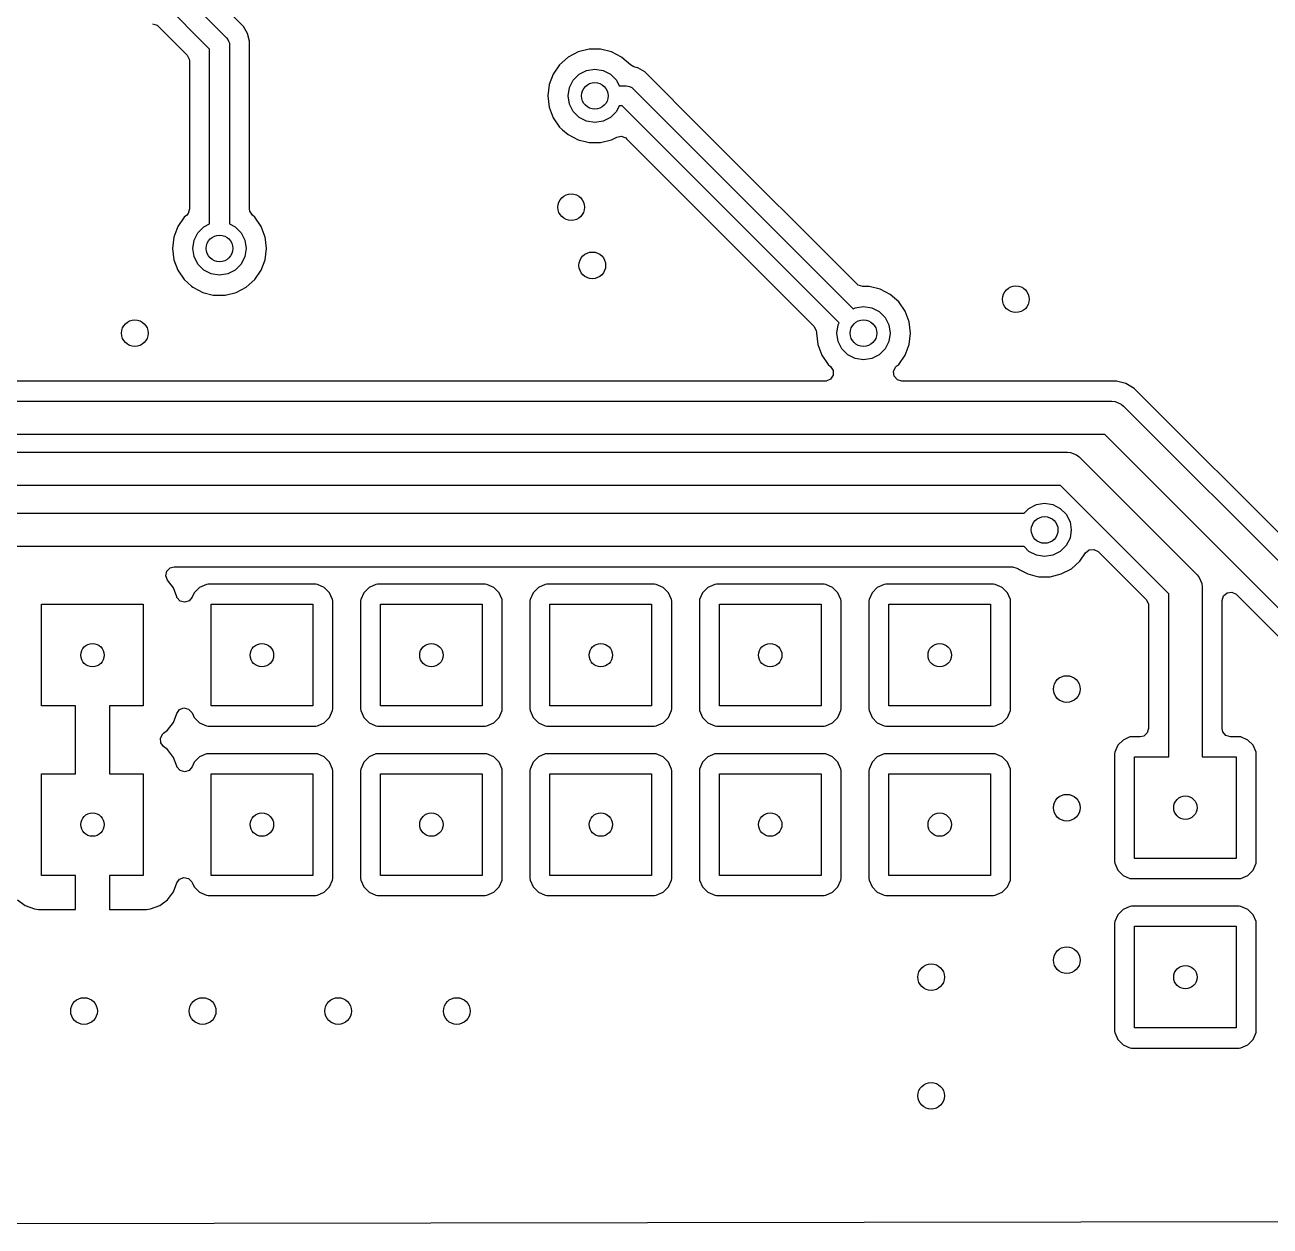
# Model space of a CAD drawing. Extents: x 4.84 to 7.21, y -4.81 to -3.25.
# Drawn here: x 5.661 to 6.396, y -4.815 to -4.106 of the extents above; entities that cross this region are included whole.
import ezdxf

# ---------------------------------------------------------------- set-up
doc = ezdxf.new("R2010")
doc.units = 0
doc.header["$MEASUREMENT"] = 0
doc.layers.add('BLACK', color=7, linetype='CONTINUOUS')

msp = doc.modelspace()

# ---------------------------------------------------------------- linework, layer by layer
at = {"layer": 'BLACK', "linetype": 'CONTINUOUS'}
for p, q in [((5.75045, -4.08409), (5.78024, -4.11388)), ((5.79026, -4.10717), (5.76526, -4.08217)), ((5.77016, -4.1205), (5.7421, -4.09244)), ((5.73651, -4.10564), (5.73919, -4.10642)), ((5.73919, -4.10642), (5.74001, -4.10709)), ((5.74001, -4.10709), (5.75688, -4.12395)), ((5.79259, -4.11121), (5.79026, -4.10717)), ((5.78024, -4.11388), (5.78098, -4.11478)), ((5.78098, -4.11478), (5.78137, -4.11572)), ((5.7938, -4.11572), (5.79259, -4.11121)), ((5.79259, -4.11121), (5.79259, -4.11121)), ((5.77016, -4.22361), (5.77016, -4.1205)), ((5.78137, -4.11572), (5.78186, -4.11691)), ((5.78186, -4.11691), (5.78197, -4.11806)), ((5.78197, -4.11806), (5.78197, -4.22361)), ((5.7938, -4.16806), (5.7938, -4.11572)), ((5.98767, -4.12208), (5.98174, -4.1252)), ((5.99417, -4.12048), (5.98767, -4.12208)), ((5.98767, -4.12208), (5.98767, -4.12208)), ((6.00087, -4.12048), (5.99417, -4.12048)), ((5.99417, -4.12048), (5.99417, -4.12048)), ((6.00737, -4.12208), (6.00087, -4.12048)), ((6.00087, -4.12048), (6.00087, -4.12048)), ((6.0133, -4.1252), (6.00737, -4.12208)), ((6.00737, -4.12208), (6.00737, -4.12208)), ((5.75688, -4.12395), (5.75822, -4.12641)), ((5.75822, -4.12641), (5.75833, -4.12746)), ((5.75833, -4.12746), (5.75833, -4.16806)), ((5.97673, -4.12964), (5.97292, -4.13515)), ((5.98174, -4.1252), (5.97673, -4.12964)), ((5.97673, -4.12964), (5.97673, -4.12964)), ((5.98174, -4.1252), (5.98174, -4.1252)), ((6.01354, -4.12541), (6.0133, -4.1252)), ((6.0133, -4.1252), (6.0133, -4.1252)), ((6.01851, -4.12981), (6.01354, -4.12541)), ((6.02052, -4.13089), (6.01851, -4.12981)), ((5.97292, -4.13515), (5.97055, -4.14141)), ((5.97292, -4.13515), (5.97292, -4.13515)), ((5.98478, -4.1388), (5.98827, -4.13532)), ((5.98827, -4.13532), (5.99266, -4.13308)), ((5.99266, -4.13308), (5.99752, -4.13231)), ((5.99752, -4.13231), (6.00239, -4.13308)), ((6.00239, -4.13308), (6.00678, -4.13532)), ((6.00678, -4.13532), (6.01026, -4.1388)), ((6.02196, -4.13128), (6.02052, -4.13089)), ((6.02291, -4.13153), (6.02196, -4.13128)), ((6.02196, -4.13128), (6.02196, -4.13128)), ((6.02696, -4.13387), (6.02291, -4.13153)), ((6.02291, -4.13153), (6.02291, -4.13153)), ((6.02291, -4.13153), (6.02291, -4.13153)), ((6.02291, -4.13153), (6.02291, -4.13153)), ((6.06115, -4.16806), (6.02696, -4.13387)), ((6.02696, -4.13387), (6.02696, -4.13387)), ((5.97055, -4.14141), (5.96974, -4.14806)), ((5.98177, -4.14806), (5.98254, -4.14319)), ((5.98254, -4.14319), (5.98478, -4.1388)), ((6.01026, -4.1388), (6.01197, -4.14215)), ((6.01197, -4.14215), (6.01606, -4.14215)), ((6.01606, -4.14215), (6.01722, -4.14227)), ((6.01722, -4.14227), (6.018, -4.14259)), ((6.018, -4.14259), (6.01935, -4.14315)), ((6.01935, -4.14315), (6.02024, -4.14388)), ((6.02024, -4.14388), (6.15003, -4.27368)), ((5.96974, -4.14806), (5.96974, -4.14806)), ((5.96974, -4.14806), (5.97055, -4.15471)), ((5.98254, -4.15293), (5.98177, -4.14806)), ((5.97055, -4.15471), (5.97292, -4.16097)), ((5.98478, -4.15732), (5.98254, -4.15293)), ((5.98827, -4.1608), (5.98478, -4.15732)), ((6.01026, -4.15732), (6.00678, -4.1608)), ((6.01197, -4.15396), (6.01026, -4.15732)), ((6.01362, -4.15396), (6.01197, -4.15396)), ((6.14168, -4.28203), (6.01362, -4.15396)), ((5.97292, -4.16097), (5.97292, -4.16097)), ((5.97292, -4.16097), (5.97673, -4.16648)), ((5.97673, -4.16648), (5.97851, -4.16806)), ((5.99266, -4.16304), (5.98827, -4.1608)), ((5.99752, -4.16381), (5.99266, -4.16304)), ((6.00239, -4.16304), (5.99752, -4.16381)), ((6.00678, -4.1608), (6.00239, -4.16304)), ((5.75833, -4.16806), (5.75833, -4.21469)), ((5.7938, -4.21469), (5.7938, -4.16806)), ((5.97851, -4.16806), (5.97851, -4.16806)), ((5.97851, -4.16806), (5.98174, -4.17092)), ((5.98174, -4.17092), (5.98767, -4.17403)), ((5.98767, -4.17403), (5.98767, -4.17403)), ((5.98767, -4.17403), (5.98767, -4.17403)), ((5.98767, -4.17403), (5.99264, -4.17526)), ((6.00087, -4.17564), (6.00737, -4.17403)), ((6.00737, -4.17403), (6.01043, -4.17243)), ((6.01043, -4.17243), (6.01317, -4.17188)), ((6.01317, -4.17188), (6.01577, -4.1729)), ((6.01577, -4.1729), (6.01624, -4.17332)), ((6.01624, -4.17332), (6.12687, -4.28394)), ((6.15212, -4.25903), (6.06115, -4.16806)), ((6.06115, -4.16806), (6.06115, -4.16806)), ((5.99264, -4.17526), (5.99417, -4.17564)), ((5.99417, -4.17564), (5.99417, -4.17564)), ((5.99417, -4.17564), (6.00087, -4.17564)), ((6.00087, -4.17564), (6.00087, -4.17564)), ((5.75754, -4.21738), (5.75666, -4.21841)), ((5.75833, -4.21469), (5.75754, -4.21738)), ((5.79399, -4.21604), (5.7938, -4.21469)), ((5.79547, -4.21841), (5.79399, -4.21604)), ((5.75147, -4.22515), (5.74909, -4.23141)), ((5.75527, -4.21964), (5.75147, -4.22515)), ((5.75147, -4.22515), (5.75147, -4.22515)), ((5.75666, -4.21841), (5.75527, -4.21964)), ((5.76332, -4.2288), (5.76681, -4.22532)), ((5.76681, -4.22532), (5.77016, -4.22361)), ((5.78197, -4.22361), (5.78532, -4.22532)), ((5.78532, -4.22532), (5.78881, -4.2288)), ((5.79686, -4.21964), (5.79547, -4.21841)), ((5.80066, -4.22515), (5.79686, -4.21964)), ((5.80304, -4.23141), (5.80066, -4.22515)), ((5.80066, -4.22515), (5.80066, -4.22515)), ((5.74909, -4.23141), (5.74828, -4.23806)), ((5.76109, -4.23319), (5.76332, -4.2288)), ((5.78881, -4.2288), (5.79104, -4.23319)), ((5.8032, -4.23274), (5.80304, -4.23141)), ((5.80385, -4.23806), (5.8032, -4.23274)), ((5.74828, -4.23806), (5.74828, -4.23806)), ((5.74828, -4.23806), (5.74909, -4.24471)), ((5.76032, -4.23806), (5.76109, -4.23319)), ((5.76109, -4.24293), (5.76032, -4.23806)), ((5.79104, -4.23319), (5.79181, -4.23806)), ((5.79181, -4.23806), (5.79104, -4.24293)), ((5.80304, -4.24471), (5.80385, -4.23806)), ((5.74909, -4.24471), (5.75147, -4.25097)), ((5.76332, -4.24732), (5.76109, -4.24293)), ((5.76681, -4.2508), (5.76332, -4.24732)), ((5.78881, -4.24732), (5.78532, -4.2508)), ((5.79104, -4.24293), (5.78881, -4.24732)), ((5.80066, -4.25097), (5.80304, -4.24471)), ((5.75147, -4.25097), (5.75147, -4.25097)), ((5.75147, -4.25097), (5.75527, -4.25648)), ((5.7712, -4.25304), (5.76681, -4.2508)), ((5.77606, -4.25381), (5.7712, -4.25304)), ((5.78093, -4.25304), (5.77606, -4.25381)), ((5.78532, -4.2508), (5.78093, -4.25304)), ((5.79686, -4.25648), (5.80066, -4.25097)), ((5.75527, -4.25648), (5.75527, -4.25648)), ((5.75527, -4.25648), (5.75958, -4.2603)), ((5.75958, -4.2603), (5.76028, -4.26092)), ((5.76028, -4.26092), (5.76621, -4.26403)), ((5.78592, -4.26403), (5.79185, -4.26092)), ((5.79185, -4.26092), (5.79686, -4.25648)), ((6.15294, -4.25969), (6.15212, -4.25903)), ((6.15562, -4.26048), (6.15294, -4.25969)), ((6.15941, -4.26048), (6.15562, -4.26048)), ((6.16592, -4.26208), (6.15941, -4.26048)), ((6.15941, -4.26048), (6.15941, -4.26048)), ((6.17185, -4.2652), (6.16592, -4.26208)), ((6.16592, -4.26208), (6.16592, -4.26208)), ((5.76621, -4.26403), (5.76621, -4.26403)), ((5.76621, -4.26403), (5.76621, -4.26403)), ((5.76621, -4.26403), (5.77238, -4.26556)), ((5.77238, -4.26556), (5.77272, -4.26564)), ((5.77272, -4.26564), (5.77272, -4.26564)), ((5.77272, -4.26564), (5.77941, -4.26564)), ((5.77941, -4.26564), (5.78592, -4.26403)), ((5.77941, -4.26564), (5.77941, -4.26564)), ((6.17686, -4.26964), (6.17185, -4.2652)), ((6.17185, -4.2652), (6.17185, -4.2652)), ((6.18066, -4.27515), (6.17686, -4.26964)), ((6.17686, -4.26964), (6.17686, -4.26964)), ((6.15003, -4.27368), (6.1512, -4.27308)), ((6.1512, -4.27308), (6.15606, -4.27231)), ((6.15606, -4.27231), (6.16093, -4.27308)), ((6.16093, -4.27308), (6.16532, -4.27532)), ((6.16532, -4.27532), (6.16881, -4.2788)), ((6.18304, -4.28141), (6.18066, -4.27515)), ((6.18066, -4.27515), (6.18066, -4.27515)), ((6.12687, -4.28394), (6.12821, -4.2864)), ((6.14032, -4.28806), (6.14109, -4.28319)), ((6.14109, -4.28319), (6.14168, -4.28203)), ((6.16881, -4.2788), (6.17104, -4.28319)), ((6.17104, -4.28319), (6.17181, -4.28806)), ((6.18384, -4.28803), (6.18304, -4.28141)), ((6.12821, -4.2864), (6.12827, -4.28776)), ((6.12827, -4.28776), (6.12828, -4.28776)), ((6.12828, -4.28776), (6.12828, -4.28803)), ((6.12828, -4.28803), (6.12828, -4.28805)), ((6.12828, -4.28805), (6.12828, -4.28806)), ((6.12828, -4.28806), (6.12828, -4.28806)), ((6.12828, -4.28806), (6.12909, -4.29471)), ((6.14109, -4.29293), (6.14032, -4.28806)), ((6.17181, -4.28806), (6.17104, -4.29293)), ((6.18304, -4.29471), (6.18385, -4.28806)), ((6.18385, -4.28806), (6.18384, -4.28803)), ((6.12909, -4.29471), (6.13147, -4.30097)), ((6.14332, -4.29732), (6.14109, -4.29293)), ((6.14681, -4.3008), (6.14332, -4.29732)), ((6.16881, -4.29732), (6.16532, -4.3008)), ((6.17104, -4.29293), (6.16881, -4.29732)), ((6.18066, -4.30097), (6.18304, -4.29471)), ((6.13147, -4.30097), (6.13147, -4.30097)), ((6.13147, -4.30097), (6.13527, -4.30648)), ((6.1512, -4.30304), (6.14681, -4.3008)), ((6.15606, -4.30381), (6.1512, -4.30304)), ((6.16093, -4.30304), (6.15606, -4.30381)), ((6.16532, -4.3008), (6.16093, -4.30304)), ((6.17686, -4.30648), (6.18066, -4.30097)), ((6.13527, -4.30648), (6.13527, -4.30648)), ((6.13527, -4.30648), (6.13666, -4.30771)), ((6.13811, -4.31287), (6.13658, -4.31521)), ((6.13666, -4.30771), (6.13814, -4.31008)), ((6.13814, -4.31008), (6.13811, -4.31287)), ((6.17385, -4.31072), (6.17501, -4.30818)), ((6.17425, -4.31349), (6.17385, -4.31072)), ((6.17608, -4.3156), (6.17425, -4.31349)), ((6.17501, -4.30818), (6.17547, -4.30771)), ((6.17547, -4.30771), (6.17578, -4.30744)), ((6.17578, -4.30744), (6.17686, -4.30648)), ((6.13337, -4.31639), (5.54607, -4.31639)), ((6.13402, -4.31634), (6.13337, -4.31639)), ((6.13658, -4.31521), (6.13402, -4.31634)), ((6.17876, -4.31639), (6.17608, -4.3156)), ((6.30548, -4.31639), (6.17876, -4.31639)), ((6.31099, -4.31786), (6.30548, -4.31639)), ((6.30548, -4.31639), (6.30548, -4.31639)), ((6.31593, -4.32072), (6.31099, -4.31786)), ((6.31099, -4.31786), (6.31099, -4.31786)), ((6.31099, -4.31786), (6.31099, -4.31786)), ((6.46341, -4.46819), (6.31593, -4.32072)), ((6.31593, -4.32072), (6.31593, -4.32072)), ((5.53912, -4.32822), (6.30263, -4.32822)), ((6.30263, -4.32822), (6.30455, -4.32841)), ((6.30455, -4.32841), (6.30809, -4.32987)), ((6.30809, -4.32987), (6.30809, -4.32988)), ((6.30809, -4.32988), (6.30959, -4.3311)), ((6.30959, -4.3311), (6.45302, -4.47454)), ((6.29855, -4.3479), (5.53504, -4.3479)), ((6.43622, -4.48557), (6.29855, -4.3479)), ((5.50654, -4.35822), (6.2764, -4.35822)), ((6.2764, -4.35822), (6.27832, -4.35841)), ((6.27832, -4.35841), (6.28187, -4.35987)), ((6.28187, -4.35987), (6.28187, -4.35988)), ((6.28187, -4.35988), (6.28336, -4.3611)), ((6.28336, -4.3611), (6.35302, -4.43076)), ((6.27232, -4.3779), (5.50246, -4.3779)), ((6.33622, -4.4418), (6.27232, -4.3779)), ((5.49534, -4.39434), (6.25085, -4.39434)), ((6.25085, -4.39434), (6.25374, -4.39145)), ((6.25374, -4.39145), (6.25813, -4.38921)), ((6.25813, -4.38921), (6.263, -4.38844)), ((6.263, -4.38844), (6.26787, -4.38921)), ((6.26787, -4.38921), (6.27226, -4.39145)), ((6.27226, -4.39145), (6.27574, -4.39493)), ((6.27574, -4.39493), (6.27798, -4.39932)), ((6.27798, -4.39932), (6.27875, -4.40419)), ((6.27798, -4.40905), (6.27574, -4.41344)), ((6.27875, -4.40419), (6.27798, -4.40905)), ((6.25085, -4.41403), (5.49127, -4.41403)), ((6.25374, -4.41693), (6.25085, -4.41403)), ((6.27574, -4.41344), (6.27226, -4.41693)), ((6.28715, -4.41774), (6.28933, -4.41598)), ((6.28933, -4.41598), (6.2921, -4.41568)), ((6.2921, -4.41568), (6.29461, -4.41692)), ((6.25813, -4.41916), (6.25374, -4.41693)), ((6.263, -4.41993), (6.25813, -4.41916)), ((6.26787, -4.41916), (6.263, -4.41993)), ((6.27226, -4.41693), (6.26787, -4.41916)), ((6.27878, -4.42705), (6.2838, -4.42261)), ((6.2838, -4.42261), (6.28715, -4.41774)), ((6.29461, -4.41692), (6.29474, -4.41705)), ((6.29474, -4.41705), (6.32294, -4.44525)), ((5.74439, -4.43117), (5.74499, -4.42844)), ((5.74537, -4.43379), (5.74439, -4.43117)), ((5.74499, -4.42844), (5.74696, -4.42647)), ((5.74696, -4.42647), (5.74934, -4.42586)), ((5.74934, -4.42586), (6.24399, -4.42586)), ((6.24399, -4.42586), (6.24668, -4.42665)), ((6.24668, -4.42665), (6.24709, -4.42696)), ((6.24709, -4.42696), (6.24722, -4.42705)), ((6.24722, -4.42705), (6.25315, -4.43016)), ((6.25315, -4.43016), (6.25315, -4.43016)), ((6.25315, -4.43016), (6.25315, -4.43016)), ((6.25315, -4.43016), (6.25725, -4.43117)), ((6.25725, -4.43117), (6.25965, -4.43177)), ((6.26635, -4.43177), (6.27285, -4.43016)), ((6.27285, -4.43016), (6.27878, -4.42705)), ((6.35302, -4.43076), (6.35425, -4.43226)), ((5.7488, -4.43837), (5.74537, -4.43379)), ((5.75077, -4.44366), (5.7488, -4.43837)), ((5.76426, -4.43813), (5.76114, -4.44126)), ((5.76831, -4.43634), (5.76426, -4.43813)), ((5.7693, -4.43623), (5.76831, -4.43634)), ((5.76831, -4.43634), (5.76831, -4.43634)), ((5.83283, -4.43623), (5.7693, -4.43623)), ((5.7693, -4.43623), (5.7693, -4.43623)), ((5.83382, -4.43634), (5.83283, -4.43623)), ((5.83787, -4.43813), (5.83382, -4.43634)), ((5.83382, -4.43634), (5.83382, -4.43634)), ((5.84099, -4.44126), (5.83787, -4.43813)), ((5.83787, -4.43813), (5.83787, -4.43813)), ((5.86426, -4.43813), (5.86114, -4.44126)), ((5.86831, -4.43634), (5.86426, -4.43813)), ((5.8693, -4.43623), (5.86831, -4.43634)), ((5.86831, -4.43634), (5.86831, -4.43634)), ((5.93283, -4.43623), (5.8693, -4.43623)), ((5.8693, -4.43623), (5.8693, -4.43623)), ((5.93382, -4.43634), (5.93283, -4.43623)), ((5.93787, -4.43813), (5.93382, -4.43634)), ((5.93382, -4.43634), (5.93382, -4.43634)), ((5.94099, -4.44126), (5.93787, -4.43813)), ((5.93787, -4.43813), (5.93787, -4.43813)), ((5.96426, -4.43813), (5.96114, -4.44126)), ((5.96831, -4.43634), (5.96426, -4.43813)), ((5.9693, -4.43623), (5.96831, -4.43634)), ((5.96831, -4.43634), (5.96831, -4.43634)), ((6.03283, -4.43623), (5.9693, -4.43623)), ((5.9693, -4.43623), (5.9693, -4.43623)), ((6.03382, -4.43634), (6.03283, -4.43623)), ((6.03787, -4.43813), (6.03382, -4.43634)), ((6.03382, -4.43634), (6.03382, -4.43634)), ((6.04099, -4.44126), (6.03787, -4.43813)), ((6.03787, -4.43813), (6.03787, -4.43813)), ((6.06426, -4.43813), (6.06114, -4.44126)), ((6.06831, -4.43634), (6.06426, -4.43813)), ((6.0693, -4.43623), (6.06831, -4.43634)), ((6.06831, -4.43634), (6.06831, -4.43634)), ((6.13283, -4.43623), (6.0693, -4.43623)), ((6.0693, -4.43623), (6.0693, -4.43623)), ((6.13382, -4.43634), (6.13283, -4.43623)), ((6.13787, -4.43813), (6.13382, -4.43634)), ((6.13382, -4.43634), (6.13382, -4.43634)), ((6.14099, -4.44126), (6.13787, -4.43813)), ((6.13787, -4.43813), (6.13787, -4.43813)), ((6.16426, -4.43813), (6.16114, -4.44126)), ((6.16831, -4.43634), (6.16426, -4.43813)), ((6.1693, -4.43623), (6.16831, -4.43634)), ((6.16831, -4.43634), (6.16831, -4.43634)), ((6.23283, -4.43623), (6.1693, -4.43623)), ((6.1693, -4.43623), (6.1693, -4.43623)), ((6.23382, -4.43634), (6.23283, -4.43623)), ((6.23787, -4.43813), (6.23382, -4.43634)), ((6.23382, -4.43634), (6.23382, -4.43634)), ((6.24099, -4.44126), (6.23787, -4.43813)), ((6.23787, -4.43813), (6.23787, -4.43813)), ((6.25965, -4.43177), (6.25965, -4.43177)), ((6.25965, -4.43177), (6.26635, -4.43177)), ((6.26635, -4.43177), (6.26635, -4.43177)), ((6.35425, -4.43226), (6.35572, -4.4358)), ((6.35572, -4.4358), (6.35572, -4.4358)), ((6.35572, -4.4358), (6.35591, -4.43772)), ((6.35591, -4.43772), (6.35591, -4.53806)), ((5.75093, -4.44404), (5.75077, -4.44366)), ((5.75279, -4.44613), (5.75093, -4.44404)), ((5.75996, -4.44393), (5.75815, -4.44606)), ((5.76114, -4.44126), (5.75996, -4.44393)), ((5.84179, -4.44306), (5.84099, -4.44126)), ((5.84278, -4.4453), (5.84179, -4.44306)), ((5.8429, -4.44629), (5.84278, -4.4453)), ((5.85935, -4.4453), (5.85923, -4.44629)), ((5.86114, -4.44126), (5.85935, -4.4453)), ((5.86114, -4.44126), (5.86114, -4.44126)), ((5.94179, -4.44306), (5.94099, -4.44126)), ((5.94278, -4.4453), (5.94179, -4.44306)), ((5.9429, -4.44629), (5.94278, -4.4453)), ((5.95935, -4.4453), (5.95923, -4.44629)), ((5.96114, -4.44126), (5.95935, -4.4453)), ((5.96114, -4.44126), (5.96114, -4.44126)), ((6.04179, -4.44306), (6.04099, -4.44126)), ((6.04278, -4.4453), (6.04179, -4.44306)), ((6.0429, -4.44629), (6.04278, -4.4453)), ((6.05935, -4.4453), (6.05923, -4.44629)), ((6.06114, -4.44126), (6.05935, -4.4453)), ((6.06114, -4.44126), (6.06114, -4.44126)), ((6.14179, -4.44306), (6.14099, -4.44126)), ((6.14278, -4.4453), (6.14179, -4.44306)), ((6.1429, -4.44629), (6.14278, -4.4453)), ((6.15935, -4.4453), (6.15923, -4.44629)), ((6.16114, -4.44126), (6.15935, -4.4453)), ((6.16114, -4.44126), (6.16114, -4.44126)), ((6.24179, -4.44306), (6.24099, -4.44126)), ((6.24278, -4.4453), (6.24179, -4.44306)), ((6.2429, -4.44629), (6.24278, -4.4453)), ((6.32294, -4.44525), (6.32428, -4.4477)), ((6.33622, -4.53806), (6.33622, -4.4418)), ((6.36774, -4.4458), (6.36853, -4.44312)), ((6.36774, -4.52127), (6.36774, -4.4458)), ((6.36853, -4.44312), (6.37064, -4.44129)), ((6.37064, -4.44129), (6.3734, -4.44089)), ((6.3734, -4.44089), (6.37595, -4.44205)), ((6.37595, -4.44205), (6.37621, -4.44229)), ((6.37621, -4.44229), (6.42294, -4.48902)), ((5.67106, -4.50806), (5.67106, -4.44806)), ((5.67106, -4.44806), (5.73106, -4.44806)), ((5.73106, -4.44806), (5.73106, -4.50806)), ((5.75548, -4.44689), (5.75279, -4.44613)), ((5.75815, -4.44606), (5.75548, -4.44689)), ((5.77106, -4.50806), (5.77106, -4.44806)), ((5.77106, -4.44806), (5.83106, -4.44806)), ((5.83106, -4.44806), (5.83106, -4.50806)), ((5.8429, -4.50983), (5.8429, -4.44629)), ((5.8429, -4.44629), (5.8429, -4.44629)), ((5.85923, -4.44629), (5.85923, -4.50982)), ((5.87106, -4.50806), (5.87106, -4.44806)), ((5.87106, -4.44806), (5.93106, -4.44806)), ((5.93106, -4.44806), (5.93106, -4.50806)), ((5.9429, -4.50983), (5.9429, -4.44629)), ((5.9429, -4.44629), (5.9429, -4.44629)), ((5.95923, -4.44629), (5.95923, -4.50982)), ((5.97106, -4.50806), (5.97106, -4.44806)), ((5.97106, -4.44806), (6.03106, -4.44806)), ((6.03106, -4.44806), (6.03106, -4.50806)), ((6.0429, -4.50983), (6.0429, -4.44629)), ((6.0429, -4.44629), (6.0429, -4.44629)), ((6.05923, -4.44629), (6.05923, -4.50982)), ((6.07106, -4.50806), (6.07106, -4.44806)), ((6.07106, -4.44806), (6.13106, -4.44806)), ((6.13106, -4.44806), (6.13106, -4.50806)), ((6.1429, -4.50983), (6.1429, -4.44629)), ((6.1429, -4.44629), (6.1429, -4.44629)), ((6.15923, -4.44629), (6.15923, -4.50982)), ((6.17106, -4.50806), (6.17106, -4.44806)), ((6.17106, -4.44806), (6.23106, -4.44806)), ((6.23106, -4.44806), (6.23106, -4.50806)), ((6.2429, -4.50983), (6.2429, -4.44629)), ((6.32428, -4.4477), (6.32439, -4.44876)), ((6.32439, -4.44876), (6.32439, -4.52127)), ((5.69106, -4.50806), (5.67106, -4.50806)), ((5.69106, -4.54806), (5.69106, -4.50806)), ((5.73106, -4.50806), (5.71106, -4.50806)), ((5.71106, -4.50806), (5.71106, -4.54806)), ((5.75077, -4.51246), (5.75244, -4.51022)), ((5.75244, -4.51022), (5.75506, -4.50924)), ((5.75506, -4.50924), (5.75779, -4.50984)), ((5.75779, -4.50984), (5.75977, -4.51181)), ((5.75977, -4.51181), (5.75996, -4.51219)), ((5.75996, -4.51219), (5.76114, -4.51486)), ((5.83106, -4.50806), (5.77106, -4.50806)), ((5.84099, -4.51486), (5.84278, -4.51081)), ((5.84278, -4.51081), (5.8429, -4.50983)), ((5.85923, -4.50982), (5.85923, -4.50983)), ((5.85923, -4.50983), (5.85935, -4.51081)), ((5.85935, -4.51081), (5.85935, -4.51081)), ((5.85935, -4.51081), (5.86114, -4.51486)), ((5.93106, -4.50806), (5.87106, -4.50806)), ((5.94099, -4.51486), (5.94278, -4.51081)), ((5.94278, -4.51081), (5.9429, -4.50983)), ((5.95923, -4.50982), (5.95923, -4.50983)), ((5.95923, -4.50983), (5.95935, -4.51081)), ((5.95935, -4.51081), (5.95935, -4.51081)), ((5.95935, -4.51081), (5.96114, -4.51486)), ((6.03106, -4.50806), (5.97106, -4.50806)), ((6.04099, -4.51486), (6.04278, -4.51081)), ((6.04278, -4.51081), (6.0429, -4.50983)), ((6.05923, -4.50982), (6.05923, -4.50983)), ((6.05923, -4.50983), (6.05935, -4.51081)), ((6.05935, -4.51081), (6.05935, -4.51081)), ((6.05935, -4.51081), (6.06114, -4.51486)), ((6.13106, -4.50806), (6.07106, -4.50806)), ((6.14099, -4.51486), (6.14278, -4.51081)), ((6.14278, -4.51081), (6.1429, -4.50983)), ((6.15923, -4.50982), (6.15923, -4.50983)), ((6.15923, -4.50983), (6.15935, -4.51081)), ((6.15935, -4.51081), (6.15935, -4.51081)), ((6.15935, -4.51081), (6.16114, -4.51486)), ((6.23106, -4.50806), (6.17106, -4.50806)), ((6.24099, -4.51486), (6.24278, -4.51081)), ((6.24278, -4.51081), (6.2429, -4.50983)), ((5.74535, -4.52235), (5.7488, -4.51774)), ((5.7488, -4.51774), (5.75077, -4.51246)), ((5.76114, -4.51486), (5.76426, -4.51799)), ((5.76426, -4.51799), (5.76426, -4.51799)), ((5.76426, -4.51799), (5.76426, -4.51799)), ((5.76426, -4.51799), (5.76831, -4.51977)), ((5.83382, -4.51977), (5.83787, -4.51799)), ((5.83787, -4.51799), (5.84099, -4.51486)), ((5.86114, -4.51486), (5.86426, -4.51799)), ((5.86426, -4.51799), (5.86426, -4.51799)), ((5.86426, -4.51799), (5.86426, -4.51799)), ((5.86426, -4.51799), (5.86831, -4.51977)), ((5.93382, -4.51977), (5.93787, -4.51799)), ((5.93787, -4.51799), (5.94099, -4.51486)), ((5.96114, -4.51486), (5.96426, -4.51799)), ((5.96426, -4.51799), (5.96426, -4.51799)), ((5.96426, -4.51799), (5.96426, -4.51799)), ((5.96426, -4.51799), (5.96831, -4.51977)), ((6.03382, -4.51977), (6.03787, -4.51799)), ((6.03787, -4.51799), (6.04099, -4.51486)), ((6.06114, -4.51486), (6.06426, -4.51799)), ((6.06426, -4.51799), (6.06426, -4.51799)), ((6.06426, -4.51799), (6.06426, -4.51799)), ((6.06426, -4.51799), (6.06831, -4.51977)), ((6.13382, -4.51977), (6.13787, -4.51799)), ((6.13787, -4.51799), (6.14099, -4.51486)), ((6.16114, -4.51486), (6.16426, -4.51799)), ((6.16426, -4.51799), (6.16426, -4.51799)), ((6.16426, -4.51799), (6.16426, -4.51799)), ((6.16426, -4.51799), (6.16831, -4.51977)), ((6.23382, -4.51977), (6.23787, -4.51799)), ((6.23787, -4.51799), (6.24099, -4.51486)), ((5.74115, -4.527), (5.74249, -4.52455)), ((5.74249, -4.52455), (5.74303, -4.52409)), ((5.74303, -4.52409), (5.74535, -4.52235)), ((5.76831, -4.51977), (5.7693, -4.51989)), ((5.7693, -4.51989), (5.83283, -4.51989)), ((5.83283, -4.51989), (5.83382, -4.51977)), ((5.86831, -4.51977), (5.8693, -4.51989)), ((5.8693, -4.51989), (5.93283, -4.51989)), ((5.93283, -4.51989), (5.93382, -4.51977)), ((5.96831, -4.51977), (5.9693, -4.51989)), ((5.9693, -4.51989), (6.03283, -4.51989)), ((6.03283, -4.51989), (6.03382, -4.51977)), ((6.06831, -4.51977), (6.0693, -4.51989)), ((6.0693, -4.51989), (6.13283, -4.51989)), ((6.13283, -4.51989), (6.13382, -4.51977)), ((6.16831, -4.51977), (6.1693, -4.51989)), ((6.1693, -4.51989), (6.23283, -4.51989)), ((6.23283, -4.51989), (6.23382, -4.51977)), ((6.31331, -4.52634), (6.30926, -4.52813)), ((6.3143, -4.52623), (6.31331, -4.52634)), ((6.31331, -4.52634), (6.31331, -4.52634)), ((6.31943, -4.52623), (6.3143, -4.52623)), ((6.3143, -4.52623), (6.3143, -4.52623)), ((6.32149, -4.52578), (6.31943, -4.52623)), ((6.3236, -4.52395), (6.32149, -4.52578)), ((6.32439, -4.52127), (6.3236, -4.52395)), ((6.36819, -4.52333), (6.36774, -4.52127)), ((6.37002, -4.52544), (6.36819, -4.52333)), ((6.3727, -4.52623), (6.37002, -4.52544)), ((6.37783, -4.52623), (6.3727, -4.52623)), ((6.37882, -4.52634), (6.37783, -4.52623)), ((6.37783, -4.52623), (6.37783, -4.52623)), ((6.38287, -4.52813), (6.37882, -4.52634)), ((6.37882, -4.52634), (6.37882, -4.52634)), ((5.74135, -4.52979), (5.74115, -4.527)), ((5.74303, -4.53203), (5.74135, -4.52979)), ((5.74535, -4.53377), (5.74303, -4.53203)), ((5.7488, -4.53837), (5.74535, -4.53377)), ((6.30614, -4.53126), (6.30435, -4.5353)), ((6.30926, -4.52813), (6.30614, -4.53126)), ((6.30614, -4.53126), (6.30614, -4.53126)), ((6.38599, -4.53126), (6.38287, -4.52813)), ((6.38287, -4.52813), (6.38287, -4.52813)), ((6.38778, -4.5353), (6.38599, -4.53126)), ((6.38599, -4.53126), (6.38599, -4.53126)), ((5.75077, -4.54366), (5.7488, -4.53837)), ((5.76114, -4.54126), (5.75996, -4.54393)), ((5.76426, -4.53813), (5.76114, -4.54126)), ((5.76831, -4.53634), (5.76426, -4.53813)), ((5.7693, -4.53623), (5.76831, -4.53634)), ((5.76831, -4.53634), (5.76831, -4.53634)), ((5.83283, -4.53623), (5.7693, -4.53623)), ((5.7693, -4.53623), (5.7693, -4.53623)), ((5.83382, -4.53634), (5.83283, -4.53623)), ((5.83787, -4.53813), (5.83382, -4.53634)), ((5.83382, -4.53634), (5.83382, -4.53634)), ((5.84099, -4.54126), (5.83787, -4.53813)), ((5.83787, -4.53813), (5.83787, -4.53813)), ((5.84278, -4.5453), (5.84099, -4.54126)), ((5.84099, -4.54126), (5.84099, -4.54126)), ((5.86114, -4.54126), (5.85935, -4.5453)), ((5.86426, -4.53813), (5.86114, -4.54126)), ((5.86114, -4.54126), (5.86114, -4.54126)), ((5.86831, -4.53634), (5.86426, -4.53813)), ((5.8693, -4.53623), (5.86831, -4.53634)), ((5.86831, -4.53634), (5.86831, -4.53634)), ((5.93283, -4.53623), (5.8693, -4.53623)), ((5.8693, -4.53623), (5.8693, -4.53623)), ((5.93382, -4.53634), (5.93283, -4.53623)), ((5.93787, -4.53813), (5.93382, -4.53634)), ((5.93382, -4.53634), (5.93382, -4.53634)), ((5.94099, -4.54126), (5.93787, -4.53813)), ((5.93787, -4.53813), (5.93787, -4.53813)), ((5.94278, -4.5453), (5.94099, -4.54126)), ((5.94099, -4.54126), (5.94099, -4.54126)), ((5.96114, -4.54126), (5.95935, -4.5453)), ((5.96426, -4.53813), (5.96114, -4.54126)), ((5.96114, -4.54126), (5.96114, -4.54126)), ((5.96831, -4.53634), (5.96426, -4.53813)), ((5.9693, -4.53623), (5.96831, -4.53634)), ((5.96831, -4.53634), (5.96831, -4.53634)), ((6.03283, -4.53623), (5.9693, -4.53623)), ((5.9693, -4.53623), (5.9693, -4.53623)), ((6.03382, -4.53634), (6.03283, -4.53623)), ((6.03787, -4.53813), (6.03382, -4.53634)), ((6.03382, -4.53634), (6.03382, -4.53634)), ((6.04099, -4.54126), (6.03787, -4.53813)), ((6.03787, -4.53813), (6.03787, -4.53813)), ((6.04278, -4.5453), (6.04099, -4.54126)), ((6.04099, -4.54126), (6.04099, -4.54126)), ((6.06114, -4.54126), (6.05935, -4.5453)), ((6.06426, -4.53813), (6.06114, -4.54126)), ((6.06114, -4.54126), (6.06114, -4.54126)), ((6.06831, -4.53634), (6.06426, -4.53813)), ((6.0693, -4.53623), (6.06831, -4.53634)), ((6.06831, -4.53634), (6.06831, -4.53634)), ((6.13283, -4.53623), (6.0693, -4.53623)), ((6.0693, -4.53623), (6.0693, -4.53623)), ((6.13382, -4.53634), (6.13283, -4.53623)), ((6.13787, -4.53813), (6.13382, -4.53634)), ((6.13382, -4.53634), (6.13382, -4.53634)), ((6.14099, -4.54126), (6.13787, -4.53813)), ((6.13787, -4.53813), (6.13787, -4.53813)), ((6.14278, -4.5453), (6.14099, -4.54126)), ((6.14099, -4.54126), (6.14099, -4.54126)), ((6.16114, -4.54126), (6.15935, -4.5453)), ((6.16426, -4.53813), (6.16114, -4.54126)), ((6.16114, -4.54126), (6.16114, -4.54126)), ((6.16831, -4.53634), (6.16426, -4.53813)), ((6.1693, -4.53623), (6.16831, -4.53634)), ((6.16831, -4.53634), (6.16831, -4.53634)), ((6.23283, -4.53623), (6.1693, -4.53623)), ((6.1693, -4.53623), (6.1693, -4.53623)), ((6.23382, -4.53634), (6.23283, -4.53623)), ((6.23787, -4.53813), (6.23382, -4.53634)), ((6.23382, -4.53634), (6.23382, -4.53634)), ((6.24099, -4.54126), (6.23787, -4.53813)), ((6.23787, -4.53813), (6.23787, -4.53813)), ((6.24278, -4.5453), (6.24099, -4.54126)), ((6.24099, -4.54126), (6.24099, -4.54126)), ((6.30435, -4.5353), (6.30423, -4.53629)), ((6.30423, -4.53629), (6.30423, -4.59982)), ((6.31606, -4.59806), (6.31606, -4.53806)), ((6.31606, -4.53806), (6.33622, -4.53806)), ((6.35591, -4.53806), (6.37606, -4.53806)), ((6.37606, -4.53806), (6.37606, -4.59806)), ((6.3879, -4.53629), (6.38778, -4.5353)), ((6.3879, -4.59983), (6.3879, -4.53629)), ((5.67106, -4.60806), (5.67106, -4.54806)), ((5.67106, -4.54806), (5.69106, -4.54806)), ((5.71106, -4.54806), (5.73106, -4.54806)), ((5.73106, -4.54806), (5.73106, -4.60806)), ((5.75093, -4.54404), (5.75077, -4.54366)), ((5.75279, -4.54613), (5.75093, -4.54404)), ((5.75548, -4.54689), (5.75279, -4.54613)), ((5.75815, -4.54606), (5.75548, -4.54689)), ((5.75996, -4.54393), (5.75815, -4.54606)), ((5.77106, -4.60806), (5.77106, -4.54806)), ((5.77106, -4.54806), (5.83106, -4.54806)), ((5.83106, -4.54806), (5.83106, -4.60806)), ((5.8429, -4.54629), (5.84278, -4.5453)), ((5.8429, -4.60982), (5.8429, -4.54629)), ((5.8429, -4.54629), (5.8429, -4.54629)), ((5.85935, -4.5453), (5.85923, -4.54629)), ((5.85923, -4.54629), (5.85923, -4.60982)), ((5.87106, -4.60806), (5.87106, -4.54806)), ((5.87106, -4.54806), (5.93106, -4.54806)), ((5.93106, -4.54806), (5.93106, -4.60806)), ((5.9429, -4.54629), (5.94278, -4.5453)), ((5.9429, -4.60982), (5.9429, -4.54629)), ((5.9429, -4.54629), (5.9429, -4.54629)), ((5.95935, -4.5453), (5.95923, -4.54629)), ((5.95923, -4.54629), (5.95923, -4.60982)), ((5.97106, -4.60806), (5.97106, -4.54806)), ((5.97106, -4.54806), (6.03106, -4.54806)), ((6.03106, -4.54806), (6.03106, -4.60806)), ((6.0429, -4.54629), (6.04278, -4.5453)), ((6.0429, -4.60982), (6.0429, -4.54629)), ((6.0429, -4.54629), (6.0429, -4.54629)), ((6.05935, -4.5453), (6.05923, -4.54629)), ((6.05923, -4.54629), (6.05923, -4.60982)), ((6.07106, -4.60806), (6.07106, -4.54806)), ((6.07106, -4.54806), (6.13106, -4.54806)), ((6.13106, -4.54806), (6.13106, -4.60806)), ((6.1429, -4.54629), (6.14278, -4.5453)), ((6.1429, -4.60982), (6.1429, -4.54629)), ((6.1429, -4.54629), (6.1429, -4.54629)), ((6.15935, -4.5453), (6.15923, -4.54629)), ((6.15923, -4.54629), (6.15923, -4.60982)), ((6.17106, -4.60806), (6.17106, -4.54806)), ((6.17106, -4.54806), (6.23106, -4.54806)), ((6.23106, -4.54806), (6.23106, -4.60806)), ((6.2429, -4.54629), (6.24278, -4.5453)), ((6.2429, -4.60982), (6.2429, -4.54629)), ((6.30423, -4.59982), (6.30423, -4.59983)), ((6.30423, -4.59983), (6.30435, -4.60081)), ((6.37606, -4.59806), (6.31606, -4.59806)), ((6.38778, -4.60081), (6.3879, -4.59983)), ((6.30435, -4.60081), (6.30435, -4.60081)), ((6.30435, -4.60081), (6.30614, -4.60486)), ((6.30614, -4.60486), (6.30926, -4.60799)), ((6.38287, -4.60799), (6.38599, -4.60486)), ((6.38599, -4.60486), (6.38778, -4.60081)), ((5.69106, -4.60806), (5.67106, -4.60806)), ((5.69106, -4.62806), (5.69106, -4.60806)), ((5.73106, -4.60806), (5.71106, -4.60806)), ((5.71106, -4.60806), (5.71106, -4.62806)), ((5.7488, -4.61774), (5.75077, -4.61246)), ((5.75077, -4.61246), (5.75244, -4.61022)), ((5.75244, -4.61022), (5.75506, -4.60924)), ((5.75506, -4.60924), (5.75779, -4.60984)), ((5.75779, -4.60984), (5.75977, -4.61181)), ((5.75977, -4.61181), (5.75996, -4.61219)), ((5.75996, -4.61219), (5.76114, -4.61486)), ((5.76114, -4.61486), (5.76426, -4.61799)), ((5.83106, -4.60806), (5.77106, -4.60806)), ((5.83787, -4.61799), (5.84099, -4.61486)), ((5.84099, -4.61486), (5.84278, -4.61081)), ((5.84278, -4.61081), (5.8429, -4.60982)), ((5.85923, -4.60982), (5.85923, -4.60982)), ((5.85923, -4.60982), (5.85935, -4.61081)), ((5.85935, -4.61081), (5.85935, -4.61081)), ((5.85935, -4.61081), (5.86114, -4.61486)), ((5.86114, -4.61486), (5.86426, -4.61799)), ((5.93106, -4.60806), (5.87106, -4.60806)), ((5.93787, -4.61799), (5.94099, -4.61486)), ((5.94099, -4.61486), (5.94278, -4.61081)), ((5.94278, -4.61081), (5.9429, -4.60982)), ((5.95923, -4.60982), (5.95923, -4.60982)), ((5.95923, -4.60982), (5.95935, -4.61081)), ((5.95935, -4.61081), (5.95935, -4.61081)), ((5.95935, -4.61081), (5.96114, -4.61486)), ((5.96114, -4.61486), (5.96426, -4.61799)), ((6.03106, -4.60806), (5.97106, -4.60806)), ((6.03787, -4.61799), (6.04099, -4.61486)), ((6.04099, -4.61486), (6.04278, -4.61081)), ((6.04278, -4.61081), (6.0429, -4.60982)), ((6.05923, -4.60982), (6.05923, -4.60982)), ((6.05923, -4.60982), (6.05935, -4.61081)), ((6.05935, -4.61081), (6.05935, -4.61081)), ((6.05935, -4.61081), (6.06114, -4.61486)), ((6.06114, -4.61486), (6.06426, -4.61799)), ((6.13106, -4.60806), (6.07106, -4.60806)), ((6.13787, -4.61799), (6.14099, -4.61486)), ((6.14099, -4.61486), (6.14278, -4.61081)), ((6.14278, -4.61081), (6.1429, -4.60982)), ((6.15923, -4.60982), (6.15923, -4.60982)), ((6.15923, -4.60982), (6.15935, -4.61081)), ((6.15935, -4.61081), (6.15935, -4.61081)), ((6.15935, -4.61081), (6.16114, -4.61486)), ((6.16114, -4.61486), (6.16426, -4.61799)), ((6.23106, -4.60806), (6.17106, -4.60806)), ((6.23787, -4.61799), (6.24099, -4.61486)), ((6.24099, -4.61486), (6.24278, -4.61081)), ((6.24278, -4.61081), (6.2429, -4.60982)), ((6.30926, -4.60799), (6.30926, -4.60799)), ((6.30926, -4.60799), (6.30926, -4.60799)), ((6.30926, -4.60799), (6.31331, -4.60977)), ((6.31331, -4.60977), (6.3143, -4.60989)), ((6.3143, -4.60989), (6.37783, -4.60989)), ((6.37783, -4.60989), (6.37882, -4.60977)), ((6.37882, -4.60977), (6.38287, -4.60799)), ((5.65678, -4.62235), (5.66138, -4.62579)), ((5.74075, -4.62579), (5.74535, -4.62235)), ((5.74535, -4.62235), (5.7488, -4.61774)), ((5.76426, -4.61799), (5.76426, -4.61799)), ((5.76426, -4.61799), (5.76426, -4.61799)), ((5.76426, -4.61799), (5.76831, -4.61977)), ((5.76831, -4.61977), (5.7693, -4.61989)), ((5.7693, -4.61989), (5.83283, -4.61989)), ((5.83283, -4.61989), (5.83382, -4.61977)), ((5.83382, -4.61977), (5.83787, -4.61799)), ((5.86426, -4.61799), (5.86426, -4.61799)), ((5.86426, -4.61799), (5.86426, -4.61799)), ((5.86426, -4.61799), (5.86831, -4.61977)), ((5.86831, -4.61977), (5.8693, -4.61989)), ((5.8693, -4.61989), (5.93283, -4.61989)), ((5.93283, -4.61989), (5.93382, -4.61977)), ((5.93382, -4.61977), (5.93787, -4.61799)), ((5.96426, -4.61799), (5.96426, -4.61799)), ((5.96426, -4.61799), (5.96426, -4.61799)), ((5.96426, -4.61799), (5.96831, -4.61977)), ((5.96831, -4.61977), (5.9693, -4.61989)), ((5.9693, -4.61989), (6.03283, -4.61989)), ((6.03283, -4.61989), (6.03382, -4.61977)), ((6.03382, -4.61977), (6.03787, -4.61799)), ((6.06426, -4.61799), (6.06426, -4.61799)), ((6.06426, -4.61799), (6.06426, -4.61799)), ((6.06426, -4.61799), (6.06831, -4.61977)), ((6.06831, -4.61977), (6.0693, -4.61989)), ((6.0693, -4.61989), (6.13283, -4.61989)), ((6.13283, -4.61989), (6.13382, -4.61977)), ((6.13382, -4.61977), (6.13787, -4.61799)), ((6.16426, -4.61799), (6.16426, -4.61799)), ((6.16426, -4.61799), (6.16426, -4.61799)), ((6.16426, -4.61799), (6.16831, -4.61977)), ((6.16831, -4.61977), (6.1693, -4.61989)), ((6.1693, -4.61989), (6.23283, -4.61989)), ((6.23283, -4.61989), (6.23382, -4.61977)), ((6.23382, -4.61977), (6.23787, -4.61799)), ((5.66138, -4.62579), (5.66677, -4.6278)), ((5.66677, -4.6278), (5.66915, -4.62806)), ((5.66915, -4.62806), (5.66915, -4.62806)), ((5.66915, -4.62806), (5.69106, -4.62806)), ((5.71106, -4.62806), (5.73298, -4.62806)), ((5.73298, -4.62806), (5.73536, -4.6278)), ((5.73298, -4.62806), (5.73298, -4.62806)), ((5.73536, -4.6278), (5.74075, -4.62579)), ((5.74075, -4.62579), (5.74075, -4.62579)), ((6.30926, -4.62813), (6.30614, -4.63126)), ((6.31331, -4.62634), (6.30926, -4.62813)), ((6.3143, -4.62623), (6.31331, -4.62634)), ((6.31331, -4.62634), (6.31331, -4.62634)), ((6.37783, -4.62623), (6.3143, -4.62623)), ((6.3143, -4.62623), (6.3143, -4.62623)), ((6.37882, -4.62634), (6.37783, -4.62623)), ((6.38287, -4.62813), (6.37882, -4.62634)), ((6.37882, -4.62634), (6.37882, -4.62634)), ((6.38599, -4.63126), (6.38287, -4.62813)), ((6.38287, -4.62813), (6.38287, -4.62813)), ((6.30435, -4.6353), (6.30423, -4.63629)), ((6.30423, -4.63629), (6.30423, -4.69982)), ((6.30614, -4.63126), (6.30435, -4.6353)), ((6.30614, -4.63126), (6.30614, -4.63126)), ((6.38778, -4.6353), (6.38599, -4.63126)), ((6.38599, -4.63126), (6.38599, -4.63126)), ((6.3879, -4.63629), (6.38778, -4.6353)), ((6.3879, -4.69982), (6.3879, -4.63629)), ((6.31606, -4.69806), (6.31606, -4.63806)), ((6.31606, -4.63806), (6.37606, -4.63806)), ((6.37606, -4.63806), (6.37606, -4.69806)), ((6.30423, -4.69982), (6.30423, -4.69982)), ((6.30423, -4.69982), (6.30435, -4.70081)), ((6.30435, -4.70081), (6.30435, -4.70081)), ((6.30435, -4.70081), (6.30614, -4.70486)), ((6.37606, -4.69806), (6.31606, -4.69806)), ((6.38599, -4.70486), (6.38778, -4.70081)), ((6.38778, -4.70081), (6.3879, -4.69982)), ((6.30614, -4.70486), (6.30926, -4.70799)), ((6.30926, -4.70799), (6.30926, -4.70799)), ((6.30926, -4.70799), (6.30926, -4.70799)), ((6.30926, -4.70799), (6.31331, -4.70977)), ((6.31331, -4.70977), (6.3143, -4.70989)), ((6.3143, -4.70989), (6.37783, -4.70989)), ((6.37783, -4.70989), (6.37882, -4.70977)), ((6.37882, -4.70977), (6.38287, -4.70799)), ((6.38287, -4.70799), (6.38599, -4.70486)), ((7.20371, -4.81103), (4.84358, -4.81495))]:
    msp.add_line(p, q, dxfattribs=at)
at = {"layer": 'BLACK'}
for centre, radius in [((5.99752, -4.14806), 0.00787), ((5.98362, -4.21374), 0.00787), ((5.77606, -4.23806), 0.00787), ((5.99606, -4.24806), 0.00787), ((6.24606, -4.26806), 0.00787), ((5.72606, -4.28806), 0.00787), ((6.15606, -4.28806), 0.00787), ((6.263, -4.40419), 0.00787), ((5.70106, -4.47806), 0.00689), ((5.80106, -4.47806), 0.00689), ((5.90106, -4.47806), 0.00689), ((6.00106, -4.47806), 0.00689), ((6.10106, -4.47806), 0.00689), ((6.20106, -4.47806), 0.00689), ((6.27606, -4.49806), 0.00787), ((6.27606, -4.56806), 0.00787), ((6.34606, -4.56806), 0.00689), ((5.70106, -4.57806), 0.00689), ((5.80106, -4.57806), 0.00689), ((5.90106, -4.57806), 0.00689), ((6.00106, -4.57806), 0.00689), ((6.10106, -4.57806), 0.00689), ((6.20106, -4.57806), 0.00689), ((6.27606, -4.65806), 0.00787), ((6.19606, -4.66806), 0.00787), ((6.34606, -4.66806), 0.00689), ((5.69606, -4.68806), 0.00787), ((5.76606, -4.68806), 0.00787), ((5.84606, -4.68806), 0.00787), ((5.91606, -4.68806), 0.00787), ((6.19606, -4.73806), 0.00787)]:
    msp.add_circle(centre, radius, dxfattribs=at)

doc.saveas('drawing.dxf')
